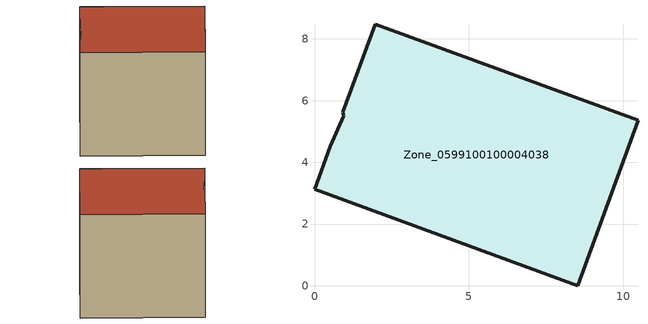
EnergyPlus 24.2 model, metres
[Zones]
Zone_0599100100004038
 floor ground (C_G): 1.96,8.48 10.48,5.36 8.53,0 0,3.12 0.52,4.53 0.95,5.52 0.91,5.62 z0
 wall outside (C_F): 10.48,5.36 1.96,8.48 0.91,5.62 0.95,5.52 0.52,4.53 0,3.12 8.53,0 10.48,5.36 z0:9.25
 roof outside (C_R): 0.95,5.52 0.52,4.53 0,3.12 8.53,0 10.48,5.36 1.96,8.48 0.91,5.62 z9.25
[BUILDING]
Pand.0599100100004038: North Axis=0; Terrain=City; Loads Convergence Tolerance Value=0.04; Temperature Convergence Tolerance Value=0.4; Solar Distribution=FullExterior; Maximum Number of Warmup Days=25; Minimum Number of Warmup Days=1
[Site:Location]
Rotterdam.The.Hague.AP_ZH_NLD Design_Conditions: Latitude=51.96; Longitude=4.45; Time Zone=1; Elevation=-4.5
[SITE:GROUNDTEMPERATURE:BUILDINGSURFACE]
18, 18, 18, 18, 18, 18, 18, 18, 18, 18, 18, 18
[MATERIAL] Thermal Absorptance=0.9; Solar Absorptance=0.7; Visible Absorptance=0.7
Name | Roughness | Thickness | Conductivity | Density | Specific Heat
G.TI.2006-2014 | MediumSmooth | 0.15 | 0.06 | 540 | 1210
F.TI.2006-2014 | Rough | 0.3 | 0.12 | 1920 | 840
R.TI.2006-2014 | MediumRough | 0.2 | 0.08 | 1500 | 1000
[CONSTRUCTION]
C_G: G.TI.2006-2014
C_F: F.TI.2006-2014
C_R: R.TI.2006-2014
[ZONE]
Zone_0599100100004038: Type=1; Multiplier=1; Ceiling Height=Autocalculate; Volume=Autocalculate; Floor Area=autocalculate; Part of Total Floor Area=Yes
[ZONEINFILTRATION:DESIGNFLOWRATE]
Infil_Zone_0599100100004038: Zone or ZoneList or Space or SpaceList=Zone_0599100100004038; Schedule=AlwaysOn; Design Flow Rate Calculation Method=Flow/Area; Flow Rate per Floor Area=0.0015; Constant Term Coefficient=1; Temperature Term Coefficient=0; Velocity Term Coefficient=0; Velocity Squared Term Coefficient=0
[HVACTEMPLATE:ZONE:IDEALLOADSAIRSYSTEM]
Zone_0599100100004038: Maximum Heating Supply Air Temperature=50; Minimum Cooling Supply Air Temperature=13; Maximum Heating Supply Air Humidity Ratio=0.0156; Minimum Cooling Supply Air Humidity Ratio=0.0077; Heating Limit=NoLimit; Cooling Limit=NoLimit; Dehumidification Control Type=ConstantSensibleHeatRatio; Cooling Sensible Heat Ratio=0.7; Dehumidification Setpoint=60; Humidification Control Type=None; Humidification Setpoint=30; Outdoor Air Method=None; Outdoor Air Flow Rate per Person=0.00944; Outdoor Air Flow Rate per Zone Floor Area=0; Outdoor Air Flow Rate per Zone=0; Demand Controlled Ventilation Type=None; Outdoor Air Economizer Type=NoEconomizer; Heat Recovery Type=None; Sensible Heat Recovery Effectiveness=0.7; Latent Heat Recovery Effectiveness=0.65
[ZONECONTROL:THERMOSTAT]
ThermostatControl_Zone_0599100100004038: Zone or ZoneList=Zone_0599100100004038; Control Type Schedule=DualSetpointControlType; Control 1=Thermostat_Zone_0599100100004038; Temperature Difference Between Cutout And Setpoint=0
[THERMOSTATSETPOINT:DUALSETPOINT]
Thermostat_Zone_0599100100004038: Heating Setpoint Temperature Schedule=HeatingSetpoint_Zone_0599100100004038; Cooling Setpoint Temperature Schedule=CoolingSetpoint_Zone_0599100100004038
[SCHEDULE:COMPACT]
HeatingSetpoint_Zone_0599100100004038: Through: 12/31, For: AllDays, Until: 24:00, 21
CoolingSetpoint_Zone_0599100100004038: Through: 12/31, For: AllDays, Until: 24:00, 24
DualSetpointControlType: Through: 12/31, For: AllDays, Until: 24:00, 4
AlwaysOn: Through: 12/31, For: AllDays, Until: 24:00, 1
